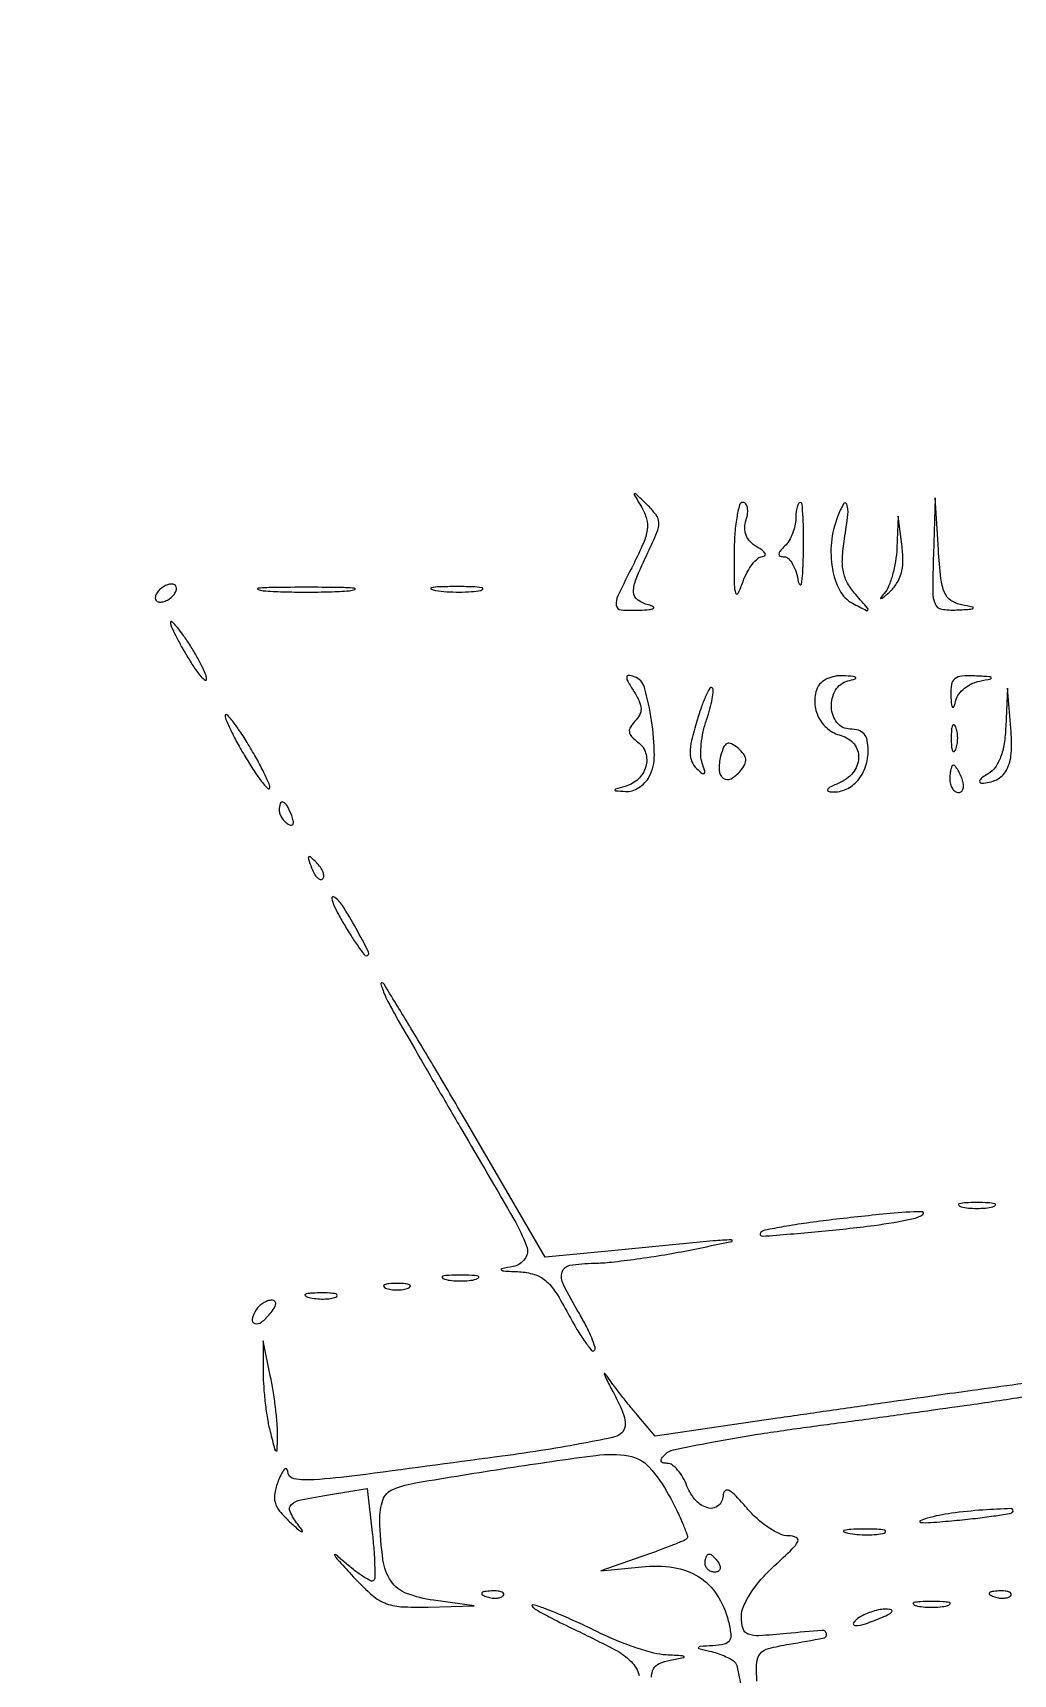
# Model space of a CAD drawing. Extents: x 24 to 1546, y 0 to 2379.
# Drawn here: x 626.8 to 735, y 1786.7 to 1967.8 of the extents above; entities that cross this region are included whole.
import ezdxf

# ---------------------------------------------------------------- set-up
doc = ezdxf.new("R2010")
doc.units = 0
doc.header["$MEASUREMENT"] = 0
doc.layers.get('0').update_dxf_attribs({"linetype": 'CONTINUOUS'})

msp = doc.modelspace()

# ---------------------------------------------------------------- linework, layer by layer
for points in [[(339.46395, 1554.999339, -0.000003), (282.698834, 1555.153426, -0.227171)], [(740.544757, 1819.426835, -0.00166), (730.5, 1818.0316, 0.001207), (726.504627, 1817.480323, 0.000448), (720.884375, 1816.68588, 0.000444), (714.75492, 1815.808307, 0.000536), (709, 1814.972851), (695.5, 1812.998254), (693.5, 1815.355174, -0.006185), (692.638769, 1816.395926, -0.004473), (691.703821, 1817.576098, -0.004518), (690.83553, 1818.713564, -0.009805), (690.193857, 1819.606047, 0.060983), (689.924855, 1819.90934, 0.782628), (689.854489, 1819.860715, 0.028159), (690.174937, 1819.139872, 0.004828), (690.872721, 1817.813407, -0.017295), (691.776894, 1815.985409, -0.062533), (692.159684, 1814.747284, -0.114346), (692.113855, 1813.879457, -0.164508), (691.678864, 1813.252493, -0.109507), (690.766207, 1812.844925, -0.004377), (687.174416, 1812.142592, -0.007525), (682.87478, 1811.407636, -0.005235), (678, 1810.701876, -0.000783), (662.604851, 1808.661851, -0.015438), (657.858118, 1808.188924, -0.060683), (655.654096, 1808.305374, -0.351167), (654.936614, 1809.121169, 0.197521), (654.813845, 1809.384703, 0.405213), (654.605999, 1809.379471, 0.079888), (654.280758, 1808.920216, 0.019173), (653.900129, 1808.064262, 0.047181), (653.50535, 1806.720721, 0.11639), (653.546428, 1805.700402, 0.10454), (654.047313, 1804.738992, 0.033743), (655.155114, 1803.564262, 0.004337), (656.172029, 1802.638377, 0.104408), (656.503775, 1802.44762, 0.713677), (656.573118, 1802.539812, 0.012486), (656.049097, 1803.274166, -0.050619), (655.195206, 1804.687111, -0.329466), (655.345897, 1805.453764, -0.136997), (656.375842, 1805.974201, -0.009255), (659.645642, 1806.559326), (663.716199, 1807.210235), (664.267248, 1802.355117, -0.008742), (664.44844, 1800.464222, -0.012977), (664.53508, 1798.802637, -0.008071), (664.548835, 1797.427561, -0.194976), (664.405205, 1797.07939, -0.328931), (664.108877, 1797.031919, -0.021384), (663.306805, 1797.490601, -0.024449), (662.328508, 1798.176, -0.015132), (661.246057, 1799.069899, 0.009004), (660.190285, 1799.963749, 0.816988), (660.100879, 1799.890633, 0.062136), (660.46949, 1799.361933, 0.002877), (661.946167, 1797.740509, 0.021197), (664.092605, 1795.600299, 0.085684), (665.642536, 1794.605512, 0.086063), (667.432816, 1794.190189, 0.021494), (670.446167, 1794.150194), (675.5, 1794.300387), (671.039996, 1794.900194, -0.05677), (668.036917, 1795.657744, -0.155771), (666.342593, 1796.998922, -0.115963), (665.453389, 1799.352278, -0.024887), (665.09968, 1803.730948, -0.090818), (665.435425, 1805.947982, -0.21646), (666.554933, 1807.131106, -0.055952), (669.248781, 1807.89085, -0.002276), (679.239235, 1809.48823, -0.005654), (688.939787, 1810.881854, -0.07415), (692.561228, 1810.821559, -0.1693), (694.809543, 1809.593019, -0.058894), (696.977938, 1806.540386, -0.010963), (697.878749, 1804.801831, -0.017409), (698.564222, 1803.272261, -0.011652), (699.043605, 1802.010906, -0.305905), (698.957052, 1801.677291, -0.082588), (698.606285, 1801.458147, -0.003899), (697.312384, 1800.93259, -0.006328), (695.757171, 1800.337652, -0.004501), (694, 1799.70873), (689.5, 1798.14365), (694, 1798.601102, -0.0634), (697.502569, 1798.512391, -0.101947), (700.292904, 1797.477543, -0.109739), (702.310356, 1795.493939, -0.082524), (703.556238, 1792.631952, -0.02764), (703.837542, 1791.17428, -0.173926), (703.682837, 1790.445005, -0.204818), (703.118362, 1790.047699, -0.040049), (701.858408, 1789.883999, 0.002552), (700.430635, 1789.806464, 0.247584), (700.261837, 1789.704186, 0.501606), (700.311701, 1789.582613, 0.003913), (701.5, 1789.286934, -0.020887), (702.3182, 1789.053591, -0.020242), (703.122845, 1788.750663, -0.020639), (703.807657, 1788.426749, -0.067187), (704.216068, 1788.136867, -0.159362), (704.552789, 1787.525308, -0.002193), (705.335867, 1783.290454, -0.005917)], [(706.714237, 1785.958257, -0.026243), (706.694651, 1788.042769, -0.169285), (707.077798, 1789.006323, -0.153159), (707.99813, 1789.574364, -0.020372), (710.261043, 1790.052634, 0.005267), (714.094445, 1790.7426, 0.417739), (714.404242, 1791.204519, 0.377911), (713.930371, 1791.562906, 0.005168), (710.021987, 1791.228091, -0.008743), (706.930947, 1790.985541, -0.102647), (705.742085, 1791.157631, -0.240372), (705.181502, 1791.758565, -0.069833), (705, 1793.051766, -0.102391), (705.239189, 1794.207533, -0.041079), (706.003038, 1795.638727, -0.036231), (707.160009, 1797.177198, -0.028008), (708.625692, 1798.678995, 0.007083), (710.62102, 1800.559313, 0.088895), (711.223836, 1801.397351, 0.427737), (711.060547, 1801.828384, 0.10041), (710.214586, 1802, -0.108711), (709.253002, 1802.21157, -0.038469), (708.015609, 1802.903788, -0.035994), (706.729897, 1803.899375, -0.035122), (705.588894, 1805.076725, 0.015221), (704.430555, 1806.371219, 0.071441), (703.648321, 1806.988116, 0.283429), (703.216028, 1806.976338, 0.252996), (703, 1806.576725, -0.198939), (702.50684, 1805.386302, -0.258578), (701.39202, 1805.066665, -0.151763), (699.9991, 1805.8792, -0.094826), (699, 1807.5, 0.039949), (698.545897, 1808.456674, 0.048291), (697.96894, 1809.265625, 0.055521), (697.362006, 1809.824076, 0.159556), (696.824751, 1810, -0.059019), (696.332584, 1810.058297, -0.293482), (696.148892, 1810.25, -0.212189), (696.219182, 1810.557046, -0.035559), (696.62441, 1811.02441, -0.146513), (697.499523, 1811.496191, -0.004142), (701.732292, 1812.333101, -0.00811), (706.780736, 1813.203342, -0.005448), (712.57441, 1814.040994, 0.000651), (718.728738, 1814.870594, 0.000652), (724.878108, 1815.715849, 0.000637), (730.242804, 1816.46734, 0.002597), (733.5, 1816.945108, -0.001541), (736.576595, 1817.403025, -0.000504)], [(697.555541, 1768.75, -0.000014), (696.816371, 1773.863842, -0.000017), (696.1198, 1778.685104, -0.000015), (695.532672, 1782.750675, -0.000111)], [(695.095677, 1786.409126, -0.131692), (695.305725, 1787.344762, -0.174034), (695.920124, 1787.909681, -0.052823), (697.15024, 1788.281194, 0.002397), (698.623738, 1788.568478, 0.550567), (698.665518, 1788.677196, 0.222635), (698.489525, 1788.77175, 0.001499), (696.716756, 1788.863818, -0.051132), (695.327848, 1789.075245, -0.017329), (693.365543, 1789.656329, -0.017027), (691.226816, 1790.453067, -0.018764), (689.216756, 1791.370492, 0.008735), (687.227542, 1792.327057, 0.008045), (685.151172, 1793.241073, 0.008064), (683.274452, 1793.996008, 0.026251), (682, 1794.40965, 0.707226), (681.899693, 1794.263354, 0.101246), (682.318749, 1793.881563, 0.016867), (684.025206, 1792.941847, 0.005546), (686.59574, 1791.672932, -0.008563), (691.06492, 1789.433127, -0.076818), (692.825115, 1788.136102, -0.123901), (693.736968, 1786.600577, -0.035705)]]:
    msp.add_lwpolyline(points, format="xyb")
for points in [[(694.007585, 1915.444085, -0.069478), (694.539164, 1914.189604, -0.10138), (694.610929, 1912.995019, -0.066424), (694.19647, 1911.524511, -0.016094), (693.119339, 1909.233923, 0.005581), (691.366231, 1905.70068, 0.14399), (691.194315, 1904.65799, 0.356616), (691.723113, 1904.15229, 0.030039), (693.75, 1904.116001, 0.010989), (694.849555, 1904.186617, 0.109045), (695.28821, 1904.323916, 0.602595), (695.282394, 1904.492773, 0.049066), (694.75, 1904.689326, -0.096728), (693.544263, 1905.269484, -0.234122), (693.108775, 1906.127829, -0.10148), (693.388326, 1907.56045, -0.012498), (694.6946, 1910.485759, 0.012737), (695.680468, 1912.69637, 0.104168), (695.884187, 1913.776361, 0.157549), (695.583538, 1914.643696, 0.040195), (694.582846, 1915.769686, 0.001311), (693.35032, 1916.944148, 0.329644), (693.208489, 1916.961509, 0.419647), (693.176437, 1916.841552, 0.001494)], [(704.20066, 1910.25, 0.003139), (704.218027, 1906.911408, 0.076205), (704.369123, 1905.996063, 0.674215), (704.644407, 1905.977132, 0.027192), (705.180571, 1907.25, -0.034775), (705.643833, 1908.304834, -0.043905), (706.219709, 1909.20112, -0.0501), (706.816926, 1909.830774, -0.173113), (707.333333, 1910.030409, 0.185765), (707.599508, 1910.140881, 0.3477), (707.630354, 1910.358504, 0.102352), (707.323803, 1910.699373, 0.026848), (706.706169, 1911.104628, -0.068451), (705.970824, 1911.679687, -0.098172), (705.522368, 1912.372147, -0.099641), (705.375912, 1913.175328, -0.072393), (705.523556, 1914.074219, 0.044197), (705.687781, 1914.812097, 0.078113), (705.672065, 1915.434302, 0.120733), (705.487913, 1915.845052, 0.231252), (705.170811, 1916, 0.339575), (704.792543, 1915.709615, 0.023559), (704.488193, 1914.310937, 0.025763), (704.272539, 1912.454268, 0.015762)], [(711, 1914.2, -0.056383), (710.91209, 1913.422897, -0.038823), (710.6475, 1912.57625, -0.039117), (710.259641, 1911.790842, -0.062206), (709.8, 1911.2, 0.023461), (709.280113, 1910.628893, 0.160424), (709.143136, 1910.279298, 0.340132), (709.285736, 1910.071047, 0.078828), (709.733578, 1910, -0.202256), (710.198209, 1909.804035, -0.064902), (710.65654, 1909.192188, -0.052673), (711.04105, 1908.302766, -0.038133), (711.283746, 1907.25, 0.176248), (711.45336, 1906.938973, 0.581497), (711.621976, 1906.996875, 0.032921), (711.766598, 1908.188332, 0.007231), (711.850168, 1910.25, 0.008151), (711.871666, 1912.454734, 0.013569), (711.809112, 1914.310937, 0.007184), (711.69532, 1915.821434, 0.388219), (711.5, 1916, 0.281649), (711.307009, 1915.881922, 0.050468), (711.146875, 1915.47125, 0.041504), (711.036253, 1914.88974, 0.026262)], [(715.606989, 1914.418213, 0.066875), (714.937546, 1911.595437, 0.067617), (715.040777, 1908.707009, 0.076753), (715.849416, 1906.298816, 0.153791), (717.25, 1904.889675, 0.002314), (718.819348, 1904.075397, 0.443962), (718.969979, 1904.132378, 0.280218), (718.934376, 1904.336223, 0.001659), (717.61811, 1905.828968, -0.053427), (716.726726, 1907.079629, -0.078574), (716.25769, 1908.342397, -0.064399), (716.150448, 1909.867628, -0.025041), (716.379928, 1911.974477, 0.010596), (716.752745, 1914.671299, 0.106024), (716.645279, 1915.798169, 0.655723), (716.274887, 1915.836711, 0.036841)], [(726.189084, 1910.25, 0.005822), (726.112255, 1906.12008, 0.101251), (726.371404, 1904.807004, 0.256893), (727.091836, 1904.234813, 0.0545), (728.75, 1904.136182, 0.002462), (730.338566, 1904.222693, 0.187084), (730.566862, 1904.327179, 0.590023), (730.530073, 1904.448505, 0.004676), (729.298016, 1904.699441, -0.101194), (728.126057, 1905.185672, -0.145808), (727.419184, 1906.048719, -0.072066), (727.011794, 1907.625842, -0.011468), (726.737101, 1910.813259), (726.378169, 1916.5)], [(722.160037, 1910.95, -0.029427), (722.007244, 1909.484528, -0.027713), (721.681922, 1908.016875, -0.028823), (721.246455, 1906.750392, -0.080126), (720.757143, 1905.95, 0.013056), (720.353444, 1905.453343, 0.720873), (720.399402, 1905.385116, 0.108353), (720.645003, 1905.515189, 0.005524), (721.330977, 1906.109548, 0.068543), (722.133466, 1907.045248, 0.074762), (722.624566, 1908.13676, 0.064003), (722.819206, 1909.463055, 0.034847), (722.733871, 1911.109548), (722.320074, 1914.5)], [(640.5, 1906, 0.076764), (640.338175, 1905.617617, 0.154201), (640.357263, 1905.29375, 0.186277), (640.550471, 1905.079239, 0.117858), (640.881966, 1905, 0.085235), (641.310186, 1905.073533, 0.053414), (641.769763, 1905.29375, 0.051777), (642.189439, 1905.617474, 0.064269), (642.5, 1906, 0.076764), (642.661825, 1906.382383, 0.154201), (642.642737, 1906.70625, 0.186277), (642.449529, 1906.920761, 0.117858), (642.118034, 1907, 0.085235), (641.689814, 1906.926467, 0.053414), (641.230237, 1906.70625, 0.051777), (640.810561, 1906.382526, 0.064269)], [(652.25, 1906.264961, 0.012378), (654.412501, 1906.148215, 0.007295), (657, 1906.110462, 0.007295), (659.587499, 1906.148215, 0.012378), (661.75, 1906.264961, 0.075495), (662.33354, 1906.401218, 0.793398), (662.314062, 1906.529482, 0.016391), (660.405918, 1906.617144, 0.003282), (657, 1906.639504, 0.003282), (653.594082, 1906.617144, 0.016391), (651.685938, 1906.529482, 0.793398), (651.66646, 1906.401218, 0.075495)], [(671.26375, 1906.282419, 0.022548), (672.485188, 1906.153707, 0.015659), (673.872547, 1906.114038, 0.015827), (675.209518, 1906.160023, 0.031163), (676.26375, 1906.296069, 0.248898), (676.455688, 1906.450815, 0.49082), (676.374351, 1906.596853, 0.030832), (675.29708, 1906.692368, 0.00738), (673.5, 1906.713986, 0.006817), (671.711719, 1906.684722, 0.040183), (670.780601, 1906.581582, 0.720633), (670.761725, 1906.438612, 0.075924)], [(642.006589, 1902.77417, 0.108427), (642.099328, 1902.332421, 0.00966), (642.588338, 1901.299765, 0.012241), (643.232189, 1900.081133, 0.009245), (643.996262, 1898.77417, 0.012631), (644.763809, 1897.583993, 0.030424), (645.405284, 1896.755537, 0.073758), (645.81863, 1896.404656, 0.589362), (645.989673, 1896.5, 0.099367), (645.875591, 1897.060094, 0.015642), (645.40403, 1898.0875, 0.016846), (644.760901, 1899.278095, 0.014001), (644, 1900.5, 0.010595), (643.236138, 1901.601943, 0.023097), (642.594872, 1902.405537, 0.038693), (642.149831, 1902.840325, 0.633277)], [(693.148533, 1895.133768, -0.031923), (693.735659, 1894.044649, -0.099487), (693.926556, 1893.237643, -0.130646), (693.768386, 1892.549299, -0.07507), (693.259757, 1891.859757, 0.057188), (692.750882, 1891.218954, 0.176574), (692.638802, 1890.686186, 0.157479), (692.892976, 1890.166114, 0.043137), (693.589224, 1889.558417, -0.161168), (694.439124, 1888.367519, -0.14703), (694.451649, 1886.855112, -0.133341), (693.608715, 1885.47656, -0.12514), (692.164856, 1884.672928, 0.002827), (691.112047, 1884.38772, 0.362214), (691.040194, 1884.283937, 0.365711), (691.12944, 1884.195628, 0.002844), (692.214816, 1884.116001, 0.093051), (692.938159, 1884.201772, 0.06347), (693.692668, 1884.548138, 0.061347), (694.36263, 1885.089548, 0.072604), (694.837762, 1885.75, 0.1235), (695.398326, 1888.112978, 0.034251), (695.086469, 1891.940018, 0.030409), (694.306906, 1895.587077, 0.249752), (693.173574, 1896.777413, 0.054742), (692.544367, 1896.912222, 0.439768), (692.347444, 1896.737075, 0.13442), (692.466441, 1896.274913, 0.009751)], [(713.361626, 1895.5, 0.103205), (713.097131, 1893.868563, 0.106513), (713.512953, 1892.287532, 0.107036), (714.540493, 1891.023776, 0.105157), (716.005047, 1890.288429, -0.160888), (717.4365, 1889.361147, -0.183367), (717.938802, 1887.815586, -0.161225), (717.304154, 1886.170413, -0.125842), (715.75, 1885.031162, 0.016711), (714.872558, 1884.643937, 0.124532), (714.525876, 1884.353816, 0.495975), (714.585735, 1884.156574, 0.078771), (715.05, 1884.063386, 0.119687), (716.571863, 1884.367717, 0.10781), (717.852797, 1885.342299, 0.097242), (718.705048, 1886.859754, 0.079631), (719, 1888.7, 0.053626), (718.886237, 1889.757663, 0.126023), (718.532609, 1890.4625, 0.14074), (717.913809, 1890.86387, 0.074076), (717, 1891, -0.229032), (715.573111, 1891.689789, -0.157063), (714.930995, 1893.402879, -0.144368), (715.388799, 1895.275949, -0.199775), (716.75, 1896.310674, 0.012815), (717.568302, 1896.547079, 0.550003), (717.606677, 1896.692363, 0.189326), (717.357824, 1896.812303, 0.006024), (716.218615, 1896.883999, 0.062322), (715.303406, 1896.816444, 0.063321), (714.438304, 1896.5253, 0.06972), (713.75138, 1896.065042, 0.119273)], [(728.116001, 1894.75, 0.007367), (728.18644, 1893.688252, 0.177945), (728.309201, 1893.422811, 0.55613), (728.457757, 1893.457542, 0.017027), (728.677483, 1894.188506, -0.099187), (729.009519, 1894.866021, -0.060353), (729.63498, 1895.505948, -0.057112), (730.441416, 1896.013985, -0.064119), (731.311481, 1896.302324, 0.005027), (732.519151, 1896.549646, 0.594049), (732.555317, 1896.672329, 0.183405), (732.320643, 1896.77787, 0.002593), (730.75, 1896.863818, 0.032105), (729.311567, 1896.842659, 0.150464), (728.551195, 1896.541085, 0.18513), (728.180065, 1895.905351, 0.053502)], [(700.083225, 1891.883442, 0.014946), (699.509766, 1889.738189, 0.057272), (699.348772, 1888.36727, 0.096883), (699.53554, 1887.399701, 0.11117), (700.070184, 1886.626995, 0.01694), (700.686967, 1886.096623, 0.37688), (700.905046, 1886.106333, 0.280208), (700.970315, 1886.352618, 0.012636), (700.689376, 1887.221824, -0.079166), (700.530424, 1888.095902, -0.029795), (700.577426, 1889.342383, -0.028613), (700.791558, 1890.717552, -0.030946), (701.157817, 1892.02287, 0.016608), (701.535915, 1893.235631, 0.023981), (701.782148, 1894.331345, 0.021369), (701.898646, 1895.21989, 0.221792), (701.775839, 1895.557494, 0.493887), (701.534288, 1895.5254, 0.022379), (701.090781, 1894.666094, 0.022777), (700.590385, 1893.435347, 0.012381)], [(734.174707, 1891.29969, -0.026915), (733.991794, 1889.387909, -0.051063), (733.607723, 1887.891514, -0.066024), (733.027551, 1886.790941, -0.107004), (732.25, 1886.080099, 0.023279), (731.639916, 1885.685635, 0.080908), (731.307813, 1885.355797, 0.312272), (731.30336, 1885.153471, 0.247992), (731.5, 1885.045721, 0.117329), (733.150367, 1885.412167, 0.158131), (734.246048, 1886.465612, 0.107404), (734.774329, 1888.320939, 0.037976), (734.739578, 1891.099109), (734.349414, 1895.5)], [(648.036333, 1892.5, 0.098768), (648.171073, 1891.905773, 0.010533), (648.778458, 1890.61875, 0.012655), (649.580714, 1889.1049, 0.009855), (650.526086, 1887.5, 0.010015), (651.471193, 1886.032202, 0.022562), (652.258388, 1884.96875, 0.042133), (652.788763, 1884.417995, 0.654064), (652.963667, 1884.5, 0.098768), (652.828927, 1885.094227, 0.010533), (652.221542, 1886.38125, 0.012655), (651.419286, 1887.8951, 0.009855), (650.473914, 1889.5, 0.010015), (649.528807, 1890.967798, 0.022562), (648.741612, 1892.03125, 0.042133), (648.211237, 1892.582005, 0.654064)], [(728.157895, 1890, 0.017491), (728.189089, 1889.10856, 0.078554), (728.306058, 1888.601562, 0.447206), (728.474999, 1888.540618, 0.174857), (728.662281, 1888.75, 0.057986), (728.818615, 1889.320008, 0.037979), (728.87034, 1890, 0.037979), (728.818615, 1890.679992, 0.057986), (728.662281, 1891.25, 0.174857), (728.474999, 1891.459382, 0.447206), (728.306058, 1891.398438, 0.078554), (728.189089, 1890.89144, 0.017491)], [(702.716023, 1888.022071, 0.06976), (702.53448, 1886.470594, 0.229555), (702.992347, 1885.578309, 0.295318), (703.856511, 1885.516772, 0.093988), (704.899024, 1886.378332, 0.05612), (705.366404, 1887.09077, 0.144362), (705.476615, 1887.690518, 0.141326), (705.244356, 1888.262366, 0.052919), (704.634474, 1888.888397, 0.04962), (703.908119, 1889.378491, 0.233766), (703.419858, 1889.395647, 0.191718), (703.045191, 1889.007552, 0.033307)], [(728, 1885.5, 0.062722), (728.07223, 1884.926468, 0.08088), (728.284531, 1884.440625, 0.098158), (728.599211, 1884.115494, 0.152681), (728.968615, 1884, 0.184534), (729.289193, 1884.122486, 0.147206), (729.483616, 1884.440625, 0.100118), (729.511135, 1884.925634, 0.055937), (729.361626, 1885.5, 0.02136), (729.112506, 1886.074558, 0.030395), (728.839659, 1886.559375, 0.030693), (728.579329, 1886.912889, 0.222225), (728.393011, 1887, 0.289661), (728.241071, 1886.903916, 0.046727), (728.115447, 1886.559375, 0.039339), (728.028469, 1886.074824, 0.024748)], [(654, 1882.059017, 0.088797), (654.072509, 1881.65395, 0.053277), (654.290385, 1881.21498, 0.051183), (654.610411, 1880.810572, 0.061454), (654.988546, 1880.507079, 0.1144), (655.325929, 1880.393111, 0.32948), (655.525685, 1880.512472, 0.155351), (655.556862, 1880.868281, 0.036408), (655.381557, 1881.448062, 0.029964), (654.894727, 1882.51997, 0.168622), (654.441482, 1882.942608, 0.444011), (654.117673, 1882.798253, 0.079093)], [(657.564293, 1875.706872, 0.036269), (657.866277, 1875.059266, 0.070189), (658.210949, 1874.604915, 0.120343), (658.538684, 1874.40751, 0.278911), (658.806872, 1874.473539, 0.20742), (658.927901, 1874.779789, 0.082976), (658.837219, 1875.231185, 0.063152), (658.558688, 1875.753423, 0.043285), (658.124088, 1876.266667, 0.011214), (657.463552, 1876.893514, 0.400052), (657.270328, 1876.888819, 0.286372), (657.21821, 1876.663782, 0.008399)], [(661.097052, 1869.560083, 0.008314), (661.932957, 1868.195682, 0.012766), (662.705933, 1867.045774, 0.007195), (663.383266, 1866.120197, 0.235372), (663.624456, 1866, 0.558519), (663.867455, 1866.394501, 0.010402), (662.487728, 1868.997195, 0.014355), (660.974404, 1871.539301, 0.113371), (660.005387, 1872.49667, 0.581175), (659.823685, 1872.397559, 0.093883), (659.909919, 1871.891239, 0.031864), (660.357704, 1870.887504, 0.01243)], [(666.104621, 1860.75, 0.009615), (666.887472, 1859.318679, 0.000835), (668.955136, 1855.719074, 0.001099), (671.438272, 1851.434629, 0.000853), (674.158519, 1846.783019, -0.001814), (679.894166, 1836.931694, -0.040977), (681.298021, 1833.962894, -0.246382), (681.123984, 1832.559044, -0.196467), (679.826455, 1831.715752, 0.005208), (678.546897, 1831.458048, 0.621096), (678.51441, 1831.330852, 0.164994), (678.78362, 1831.222625, 0.002467), (680.501717, 1831.136182, -0.063127), (682.152712, 1830.850356, -0.103867), (683.38858, 1830.167953, -0.073519), (684.514614, 1828.86457, -0.019504), (685.900282, 1826.481898, 0.011819), (686.853628, 1824.78307, 0.020678), (687.732705, 1823.430638, 0.016964), (688.477749, 1822.453926, 0.443764), (688.772533, 1822.4392, 0.280847), (688.859124, 1822.796427, 0.018659), (688.484371, 1823.832412, 0.022568), (687.903537, 1825.100451, 0.014597), (687.123968, 1826.514462, -0.015375), (685.355439, 1829.734135, -0.191243), (685.227562, 1831.095974, -0.29091), (686.080578, 1831.844588, -0.033275), (688.75, 1832.078997, 0.021812), (690.661411, 1832.202799, 0.007202), (693.454687, 1832.547263, 0.007157), (696.544986, 1833.018794, 0.00806), (699.5, 1833.562162, 0.003574), (703.931103, 1834.484019, 0.907885), (703.912026, 1834.648061, 0.019087), (701.899555, 1834.532301, 0.000274), (689.92954, 1833.377529), (683.35908, 1832.74003), (674.54277, 1847.870015, 0.001841), (671.133857, 1853.670967, 0.003017), (668.199217, 1858.555567, 0.000424), (665.570002, 1862.864333, 0.261225), (665.328046, 1863, 0.484359), (665.234217, 1862.881246, 0.024733), (665.391819, 1862.339062, 0.024133), (665.682214, 1861.61327, 0.013103)], [(715.094974, 1836.881906, 0.006166), (712.216816, 1836.512156, 0.009082), (709.700177, 1836.110505, 0.005024), (707.601373, 1835.714528, 0.148291), (707.128255, 1835.461588, 0.696539), (707.316955, 1835.051652, 0.003617), (713.509237, 1835.576996, 0.008835), (719.643067, 1836.251587, 0.023235), (724, 1837.015952, 0.096641), (725.02485, 1837.464815, 0.74111), (724.929539, 1837.762075, 0.020981), (721.404917, 1837.560929, 0.004118)], [(729.25, 1838.310674, 0.039571), (730.047266, 1838.168469, 0.024357), (731, 1838.122029, 0.024357), (731.952734, 1838.168469, 0.039571), (732.75, 1838.310674, 0.161593), (733.00914, 1838.478988, 0.542911), (732.957812, 1838.633659, 0.052887), (732.251983, 1838.740287, 0.011065), (731, 1838.767997, 0.011065), (729.748017, 1838.740287, 0.052887), (729.042188, 1838.633659, 0.542911), (728.99086, 1838.478988, 0.161593)], [(672.25, 1830.310674, 0.039571), (673.047266, 1830.168469, 0.024357), (674, 1830.122029, 0.024357), (674.952734, 1830.168469, 0.039571), (675.75, 1830.310674, 0.161593), (676.00914, 1830.478988, 0.542911), (675.957812, 1830.633659, 0.052887), (675.251983, 1830.740287, 0.011065), (674, 1830.767997, 0.011065), (672.748017, 1830.740287, 0.052887), (672.042188, 1830.633659, 0.542911), (671.99086, 1830.478988, 0.161593)], [(657.269032, 1828.307009, 0.037336), (658.036634, 1828.167106, 0.029507), (658.880008, 1828.127736, 0.030339), (659.671085, 1828.185595, 0.06278), (660.269032, 1828.344063, 0.31318), (660.386009, 1828.52287, 0.333666), (660.257153, 1828.684921, 0.052471), (659.580113, 1828.787295, 0.014395), (658.5, 1828.805051, 0.012823), (657.431793, 1828.764444, 0.080377), (656.900903, 1828.643467, 0.597527), (656.883358, 1828.48334, 0.087174)], [(665.75, 1829.337719, 0.057986), (666.320008, 1829.181385, 0.037979), (667, 1829.12966, 0.037979), (667.679992, 1829.181385, 0.057986), (668.25, 1829.337719, 0.174857), (668.459382, 1829.525001, 0.447206), (668.398438, 1829.693942, 0.078554), (667.89144, 1829.810911, 0.017491), (667, 1829.842105, 0.017491), (666.10856, 1829.810911, 0.078554), (665.601562, 1829.693942, 0.447206), (665.540618, 1829.525001, 0.174857)], [(651.458881, 1826.933469, 0.076926), (651.02789, 1825.914147, 0.400869), (651.301483, 1825.431883, 0.241841), (652.038793, 1825.567819, 0.055352), (652.979944, 1826.475834, 0.030483), (653.451416, 1827.120064, 0.110288), (653.625144, 1827.594311, 0.256649), (653.514408, 1827.878966, 0.176123), (653.181462, 1828, 0.085443), (652.725942, 1827.921585, 0.053409), (652.23679, 1827.686706, 0.051744), (651.789875, 1827.341444, 0.0641)], [(652.233314, 1820, 0.017652), (652.289831, 1818.441534, 0.011465), (652.459896, 1816.646875, 0.011532), (652.706852, 1814.900401, 0.021412), (653, 1813.5, 0.001786), (653.495724, 1811.580544, 0.194683), (653.652105, 1811.370889, 0.571937), (653.775343, 1811.437207, 0.003445), (653.824056, 1813, 0.025546), (653.790927, 1814.23534, 0.00988), (653.623874, 1815.940625, 0.009751), (653.369722, 1817.785338, 0.011889), (653.057369, 1819.5), (652.229998, 1823.5)], [(725.5, 1803.948971, 0.052633), (724.7463, 1803.656423, 0.752692), (724.780696, 1803.48233, 0.040001), (725.921779, 1803.476249, 0.004522), (728.5, 1803.692485, 0.005178), (730.829405, 1803.933442, 0.007729), (732.859896, 1804.196609, 0.00384), (734.567603, 1804.458246, 0.144198), (734.916667, 1804.625199, 0.696391), (734.766946, 1805.00185, 0.011884), (731.644078, 1804.85208, 0.015883), (728.177898, 1804.492215, 0.032478)], [(716.761659, 1802.292739, 0.028254), (717.754739, 1802.159391, 0.020511), (718.869594, 1802.119272, 0.020826), (719.934218, 1802.169017, 0.041951), (720.761659, 1802.31292, 0.285845), (720.916221, 1802.476221, 0.417468), (720.814362, 1802.62839, 0.038992), (719.938425, 1802.726931, 0.009782), (718.5, 1802.747817, 0.008901), (717.071102, 1802.715166, 0.053901), (716.339362, 1802.605813, 0.67161), (716.319562, 1802.45659, 0.082665)], [(702.5, 1799, -0.082592), (702.656512, 1798.6179, -0.161196), (702.6254, 1798.29375, -0.182303), (702.413961, 1798.078288, -0.108972), (702.059017, 1798, -0.093332), (701.654762, 1798.076123, -0.09642), (701.311086, 1798.29375, -0.099167), (701.081062, 1798.618444, -0.105053), (701, 1799, -0.042167), (701.032345, 1799.382849, -0.061769), (701.129539, 1799.70625, -0.081139), (701.272352, 1799.92554, -0.210953), (701.440983, 1800, -0.151918), (701.65171, 1799.934461, -0.038439), (701.933975, 1799.70625, -0.035638), (702.231006, 1799.382774, -0.029505)], [(676.8125, 1795.316886, 0.051402), (677.359369, 1795.160852, 0.05415), (677.916927, 1795.123424, 0.060344), (678.402231, 1795.202593, 0.126455), (678.729167, 1795.395833, 0.296942), (678.77538, 1795.614691, 0.208169), (678.592839, 1795.799335, 0.077125), (678.112848, 1795.910055, 0.028489), (677.416667, 1795.921053, 0.018894), (676.670344, 1795.862007, 0.168741), (676.37858, 1795.720685, 0.470617), (676.395823, 1795.538436, 0.054073)], [(724.25, 1794.310674, 0.039571), (725.047266, 1794.168469, 0.024357), (726, 1794.122029, 0.024357), (726.952734, 1794.168469, 0.039571), (727.75, 1794.310674, 0.161593), (728.00914, 1794.478988, 0.542911), (727.957812, 1794.633659, 0.052887), (727.251983, 1794.740287, 0.011065), (726, 1794.767997, 0.011065), (724.748017, 1794.740287, 0.052887), (724.042188, 1794.633659, 0.542911), (723.99086, 1794.478988, 0.161593)], [(732.8125, 1795.316886, 0.051402), (733.359369, 1795.160852, 0.05415), (733.916927, 1795.123424, 0.060344), (734.402231, 1795.202593, 0.126455), (734.729167, 1795.395833, 0.296942), (734.77538, 1795.614691, 0.208169), (734.592839, 1795.799335, 0.077125), (734.112848, 1795.910055, 0.028489), (733.416667, 1795.921053, 0.018894), (732.670344, 1795.862007, 0.168741), (732.37858, 1795.720685, 0.470617), (732.395823, 1795.538436, 0.054073)], [(718, 1793, 0.095694), (717.381869, 1792.407129, 0.608383), (717.533606, 1792.114008, 0.081911), (718.686554, 1792.304162, 0.019739), (720.5, 1793, 0.014925), (721.341871, 1793.391929, 0.152377), (721.615423, 1793.656114, 0.491407), (721.535375, 1793.838733, 0.051935), (721, 1793.914402, 0.053798), (720.317134, 1793.865933, 0.029384), (719.5, 1793.668473, 0.028934), (718.684071, 1793.367204, 0.040566)]]:
    msp.add_lwpolyline(points, format="xyb", close=True)

doc.saveas('drawing.dxf')
